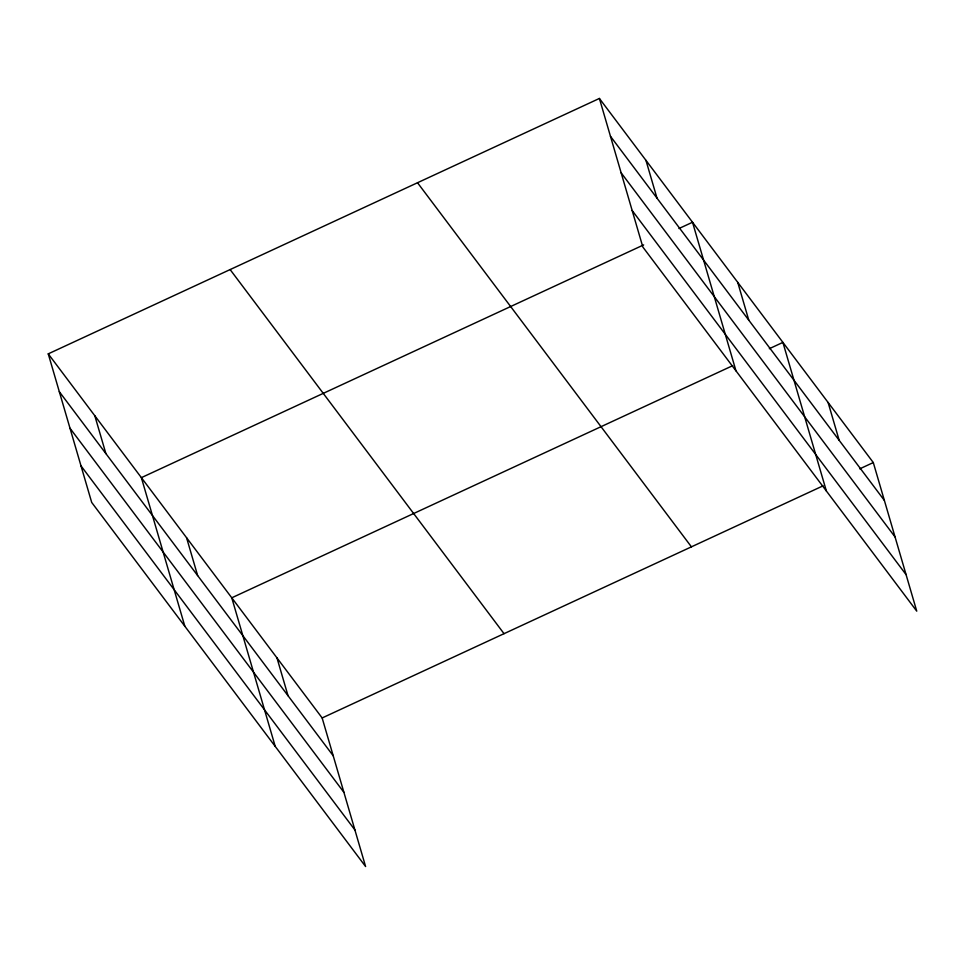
<?xml version="1.0" encoding="UTF-8"?>
<svg xmlns="http://www.w3.org/2000/svg" width="965" height="965" viewBox="0 0 965 965"><rect width="100%" height="100%" fill="white"/><g stroke="black" fill="none" stroke-linecap="round" stroke-linejoin="round"><path stroke-width="1.45" d="M48.25 353.853L322.153 717.96L365.602 866.546L91.699 502.439L48.25 353.853L599.398 98.454L873.301 462.561L916.75 611.147L642.847 247.04L599.398 98.454M643.655 244.893L141.373 477.651L184.834 626.237M678.95 228.536L692.52 222.252L735.969 370.837M732.688 365.675L231.769 597.805L275.218 746.391M769.334 348.691L782.904 342.406L826.366 490.992M322.153 717.96L823.085 485.829M859.731 468.845L873.301 462.561M610.459 136.294L884.362 500.401M621.146 172.844L895.05 536.95M632.159 210.503L906.063 574.609M417.519 182.735L691.423 546.841M230.128 269.573L504.032 633.679M59.311 391.694L333.227 755.8M69.999 428.243L343.914 792.349M81.012 465.89L354.927 829.997M828.103 402.477L839.176 440.33M737.718 282.323L748.78 320.175M645.959 160.347L657.02 198.199M276.967 657.877L288.028 695.729M186.571 537.722L197.644 575.574M94.811 415.746L105.885 453.598"/></g></svg>
